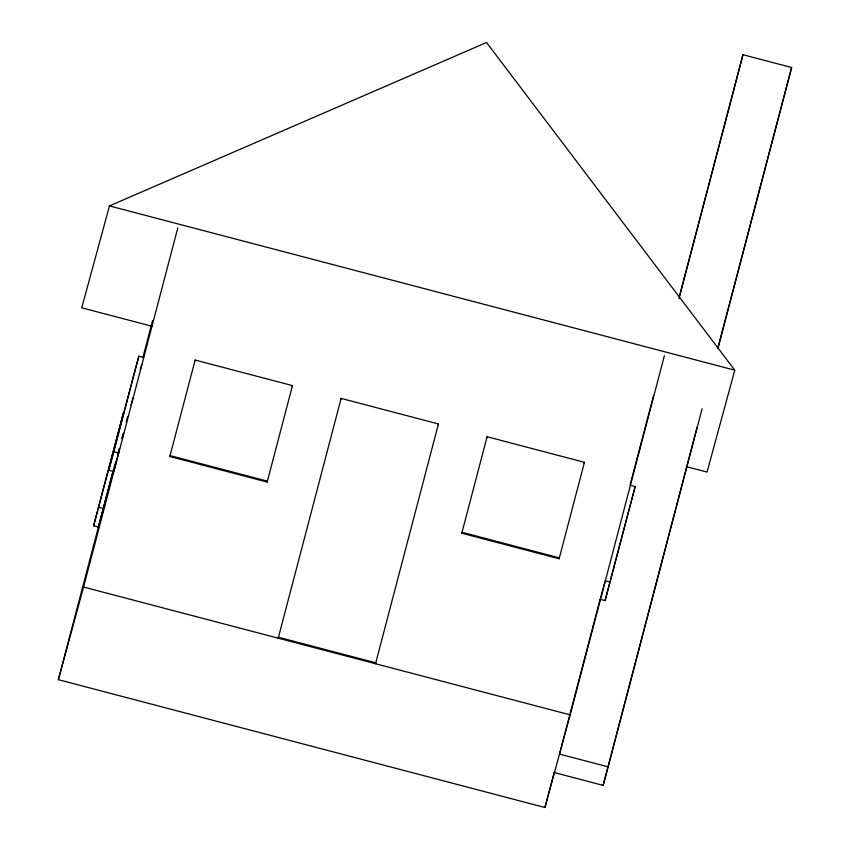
<?xml version="1.0" encoding="UTF-8"?>
<svg xmlns="http://www.w3.org/2000/svg" width="850" height="850" viewBox="0 0 850 850"><rect width="100%" height="100%" fill="white"/><g stroke="black" fill="none" stroke-linecap="round" stroke-linejoin="round"><path stroke-width="1.27" d="M93.617 525.821L123.728 411.751L93.617 525.821L98.483 527.096L113.889 469.083M108.747 470.241L113.783 451.711L118.649 452.997L113.613 471.516L108.747 470.241L133.811 374.701L138.847 356.182L143.714 357.457M113.783 451.711L138.847 356.182M664.371 355.799L570.169 714.871L544.956 807.5L58.363 679.671L112.869 471.92M142.811 357.786L152.564 320.599M98.483 527.096L114.527 465.959M114.559 466.533L115.887 461.444M117.895 453.794L119.234 448.704M121.911 438.515L123.239 433.415M113.942 470.252L115.951 462.602M117.959 454.962L119.627 448.587M122.304 438.398L123.632 433.309M130.985 405.28L132.993 397.641M58.363 679.671L83.576 587.042L177.778 227.97M169.83 456.514L195.149 360.049L292.464 385.613L267.155 482.078L169.83 456.514L170.085 455.589L267.399 481.153L267.155 482.078M341.126 398.395L278.216 638.169L278.471 637.245L375.785 662.809L375.53 663.733L438.441 423.959L341.126 398.395L340.871 399.319M461.784 533.216L487.103 436.741L584.428 462.315L559.109 558.779L461.784 533.216L462.039 532.281L559.364 557.855L559.109 558.779M544.956 807.5L554.381 771.588M679.352 296.522L742.974 54.719L791.637 67.501L717.91 348.532M600.238 598.804L559.502 754.077L608.154 766.859L702.079 408.839M630.201 484.596L653.427 396.058M679.012 298.531L742.974 54.719M600.206 599.346L605.072 600.631L635.173 486.561L630.307 485.286M605.072 600.631L635.173 486.561M554.455 772.607L603.117 785.389L697.043 427.369M717.91 347.809L791.637 67.501M686.503 466.682L707.051 472.079L734.782 370.186L486.54 42.5L109.469 205.913L81.738 307.806L152.363 326.358M126.236 421.674L127.585 416.744M140.356 369.803L141.695 364.862M194.894 360.974L195.149 360.049M292.219 386.538L292.464 385.613M438.196 424.894L438.441 423.959M486.848 437.676L487.103 436.741M584.173 463.239L584.428 462.315M600.536 598.113L605.242 580.826L610.109 582.101M603.117 785.389L608.154 766.859M109.469 205.913L734.782 370.186M98.664 507.291L103.53 508.576M83.576 587.042L570.169 714.871"/></g></svg>
